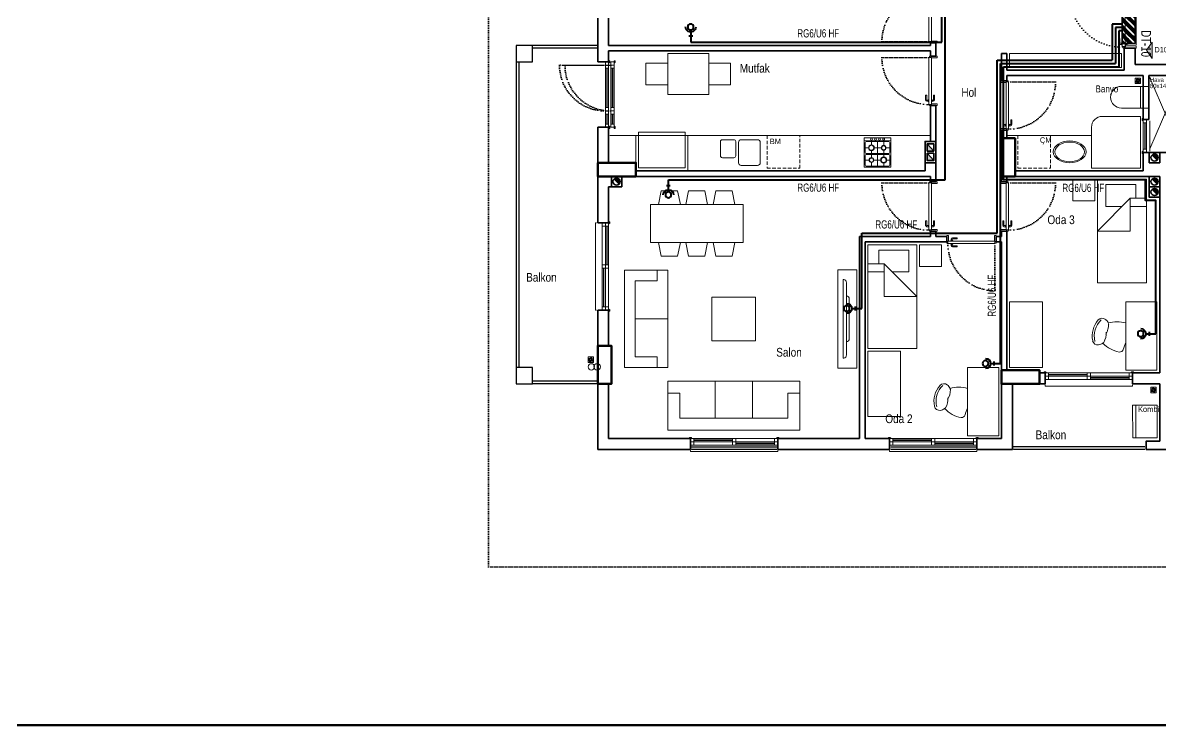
# Model space of a CAD drawing. Header units: millimetres. Extents: x 1852829 to 1882754, y -270850 to -231658.
# Drawn here: x 1863869 to 1865954, y -265194 to -263907 of the extents above; entities that cross this region are included whole.
import ezdxf
from ezdxf.enums import TextEntityAlignment as Align

# ---------------------------------------------------------------- set-up
doc = ezdxf.new("R2010")
doc.units = ezdxf.units.MM
for name, pattern in [('CONTINOUS', [0]), ('CONTINU', [0]), ('DOT', [0.25, 0, -0.25]), ('izdüşüm arka', [3.175, 0, -3.175]), ('izdüşüm ön', [9.525, 6.35, -3.175])]:
    doc.linetypes.add(name, pattern=pattern)
for name, color, linetype, lineweight in [('a_ba', 6, 'Continuous', 50), ('a_doğrama', 251, 'Continuous', 20), ('a_duvar', 251, 'Continuous', 35), ('a_görünüş', 32, 'Continuous', 25), ('a_görünüş_ince', 8, 'Continuous', 20), ('a_izdüşüm_arka', 251, 'izdüşüm arka', 30), ('a_izdüşüm_ön', 6, 'izdüşüm ön', 9), ('a_not_mahal', 253, 'Continuous', 5), ('a_not_misc', 144, 'Continuous', 5), ('a_not_text', 7, 'Continuous', 13), ('a_tefriş', 8, 'Continuous', 20), ('a_çerçeve_line', 7, 'Continuous', 50), ('Aydınlatma', 4, 'CONTINOUS', 35), ('m_yib', 65, 'Continuous', 20), ('Priz', 6, 'CONTINOUS', 40), ('Telefon', 2, 'CONTINOUS', 40), ('Tv', 3, 'CONTINOUS', 40)]:
    doc.layers.add(name, color=color, linetype=linetype, lineweight=lineweight)
doc.styles.add('Grupcad', font='arial.ttf', dxfattribs={"width": 0.7})
doc.styles.add('ROMANTUR', font='arial.ttf', dxfattribs={"width": 0.7})
doc.styles.get("Standard").update_dxf_attribs({"font": 'ARIALN.TTF'})

# ---------------------------------------------------------------- blocks, each defined once
blk = doc.blocks.new('M1')
at = {"layer": 'a_doğrama', "linetype": 'Continuous'}
for p, q in [((-24, 6), (-30, 6)), ((-30, 0), (-30, 6)), ((-24, 0), (-30, 0)), ((-24, 0), (-24, 6)), ((30, 6), (24, 6)), ((24, 6), (24, 0)), ((30, 0), (30, 6)), ((30, 0), (24, 0))]:
    blk.add_line(p, q, dxfattribs=at)
at = {"layer": 'a_doğrama'}
for p, q in [((24, 3.5), (-24, 3.5)), ((24, 2.5), (-24, 2.5))]:
    blk.add_line(p, q, dxfattribs=at)
for points in [[(-28, -1), (-28, 0), (-32, 0), (-32, -2), (-29, -2)], [(28, -1), (28, 0), (32, 0), (32, -2), (29, -2)]]:
    blk.add_lwpolyline(points, close=True, dxfattribs=at)
at = {"layer": 'a_görünüş_ince'}
for p, q in [((24, 6), (-24, 6)), ((-24, 0), (24, 0))]:
    blk.add_line(p, q, dxfattribs=at)
blk = doc.blocks.new('K1')
at = {"layer": 'a_doğrama', "color": 251}
for points in [[(-17.5, -2.5), (-22, -2.5), (-22, 0), (2, 0), (2, -4), (-17.5, -4), (-17.5, -2.5)], [(-27.5, -93.1), (-25, -93.1)], [(-17.5, -97.5), (-22, -97.5), (-22, -100), (2, -100), (2, -96), (-17.5, -96), (-17.5, -97.5)], [(-14.5, -93.1), (-17, -93.1)]]:
    blk.add_lwpolyline(points, dxfattribs=at)
blk.add_lwpolyline([(-18, -14), (-18, -4), (-18, -3), (-22.5, -3), (-22.5, -2.5), (-22.5, -2), (-24, -2), (-24, -2.5), (-24, -12.5), (-24, -88), (-24, -97.5), (-24, -98), (-22.5, -98), (-22.5, -97.5), (-22.5, -97), (-18, -97), (-18, -96), (-18, -86.5)], close=True, dxfattribs=at)
for points in [[(-25, -91.1), (-27.5, -91.1, -0.414214), (-28, -90.6), (-28, -82.1), (-30, -82.1), (-30, -90.6)], [(-17, -91.1), (-14.5, -91.1, 0.414214), (-14, -90.6), (-14, -82.1), (-12, -82.1), (-12, -90.6)], [(-24, -94.1), (-24.5, -94.1, -0.414214), (-25, -93.6), (-25, -90.6, -0.414214), (-24.5, -90.1), (-24, -90.1)], [(-18, -94.1), (-17.5, -94.1, 0.414214), (-17, -93.6), (-17, -90.6, 0.414214), (-17.5, -90.1), (-18, -90.1)]]:
    blk.add_lwpolyline(points, format="xyb", dxfattribs=at)
for centre, start, end in [((-27.5, -90.6), 180, 270), ((-14.5, -90.6), 270, 0)]:
    blk.add_arc(centre, 2.5, start, end, dxfattribs=at)
at = {"layer": 'a_görünüş_ince', "color": 251}
blk.add_line((2, -6), (2, -94), dxfattribs=at)
at = {"layer": 'a_izdüşüm_arka', "color": 251, "linetype": 'DOT', "ltscale": 20}
blk.add_line((-24, -2), (-120, -2), dxfattribs=at)
blk.add_arc((-24, -2), 96, 180, 270, dxfattribs=at)
blk = doc.blocks.new('K2')
at = {"layer": 'a_doğrama', "color": 251, "linetype": 'Continuous'}
for p, q in [((-13, 88.1), (-13, 1.9)), ((-13, 88.1), (-8.5, 88.1)), ((-12, 90), (-12, 88.1)), ((-12, 90), (-10, 90)), ((-8.5, 88.1), (-8.5, 1.9)), ((-13, 1.9), (-8.5, 1.9)), ((-12, 0), (-12, 1.9)), ((-12, 0), (-10, 0))]:
    blk.add_line(p, q, dxfattribs=at)
for points in [[(0, 90), (2, 90), (2, 87), (-8.5, 87)], [(0, 0), (2, 0), (2, 3), (-8.5, 3)]]:
    blk.add_lwpolyline(points, dxfattribs=at)
at = {"layer": 'a_doğrama', "color": 251}
for points in [[(-14, 80.1), (-16.5, 80.1, 0.414214), (-17, 79.6), (-17, 71.1), (-19, 71.1), (-19, 79.6)], [(-13, 83.1), (-13.5, 83.1, 0.414214), (-14, 82.6), (-14, 79.6, 0.414214), (-13.5, 79.1), (-13, 79.1)], [(-8.5, 83.1), (-8, 83.1, -0.414214), (-7.5, 82.6), (-7.5, 79.6, -0.414214), (-8, 79.1), (-8.5, 79.1)], [(-7.5, 80.1), (-5, 80.1, -0.414214), (-4.5, 79.6), (-4.5, 71.1), (-2.5, 71.1), (-2.5, 79.6)]]:
    blk.add_lwpolyline(points, format="xyb", dxfattribs=at)
for points in [[(-16.5, 82.1), (-14, 82.1)], [(-5, 82.1), (-7.5, 82.1)]]:
    blk.add_lwpolyline(points, dxfattribs=at)
for centre, start, end in [((-16.5, 79.6), 90, 180), ((-5, 79.6), 0, 90)]:
    blk.add_arc(centre, 2.5, start, end, dxfattribs=at)
at = {"layer": 'a_izdüşüm_arka', "color": 251}
blk.add_lwpolyline([(-99.2, 1.9), (-13, 1.9)], dxfattribs=at)
blk.add_arc((-13, 1.9), 86.2, 90, 180, dxfattribs=at)
blk = doc.blocks.new('klozet')
at = {"layer": 'a_tefriş'}
blk.add_line((20, 0), (-20, 0), dxfattribs=at)
for points in [[(-20, 0), (-20, -15), (20, -15), (20, 0)], [(-20, -50), (-20, -15)], [(20, -50), (20, -15)]]:
    blk.add_lwpolyline(points, dxfattribs=at)
blk.add_arc((0, -50), 20, 180, 360, dxfattribs=at)
blk = doc.blocks.new('kapı_120_c_blok')
at = {"layer": 'a_doğrama', "color": 251}
for points in [[(-2, 119), (-2, 122), (0, 122), (0, 118), (-1, 118), (-2, 119)], [(2.5, 114), (2.5, 96)], [(3.5, 114), (3.5, 96)], [(2.5, 84), (2.5, 12)], [(3.5, 84), (3.5, 12)], [(-2, 1), (-2, -2), (0, -2), (0, 2), (-1, 2), (-2, 1)]]:
    blk.add_lwpolyline(points, dxfattribs=at)
for points in [[(0, 114), (6, 114), (6, 120), (0, 120)], [(0, 90), (6, 90), (6, 96), (0, 96)], [(0, 84), (6, 84), (6, 90), (0, 90)], [(0, 6), (6, 6), (6, 12), (0, 12)], [(0, 0), (6, 0), (6, 6), (0, 6)]]:
    blk.add_lwpolyline(points, close=True, dxfattribs=at)
at = {"layer": 'a_görünüş_ince', "color": 251}
for points in [[(0, 114), (0, 96)], [(6, 114), (6, 96)], [(0, 84), (0, 12)], [(6, 84), (6, 12)]]:
    blk.add_lwpolyline(points, dxfattribs=at)
at = {"layer": 'a_izdüşüm_arka', "color": 251}
blk.add_lwpolyline([(6, 6), (90, 6)], dxfattribs=at)
blk.add_arc((6, 6), 84, 0, 90, dxfattribs=at)
blk = doc.blocks.new('160p')
at = {"layer": 'a_doğrama', "color": 251}
for points in [[(-6, -6), (-6, 0), (-12, 0), (-12, -6)], [(0, -6), (0, 0), (-6, 0), (-6, -6)], [(-6, -83), (-6, -77), (-12, -77), (-12, -83)], [(0, -83), (0, -77), (-6, -77), (-6, -83)], [(-6, -160), (-6, -154), (-12, -154), (-12, -160)], [(0, -160), (0, -154), (-6, -154), (-6, -160)]]:
    blk.add_lwpolyline(points, close=True, dxfattribs=at)
for points in [[(2, -1), (2, 2), (0, 2), (0, -2), (1, -2), (2, -1)], [(-9.5, -6), (-9.5, -77)], [(-8.5, -6), (-8.5, -77)], [(-3.5, -83), (-3.5, -154)], [(-2.5, -83), (-2.5, -154)], [(2, -159), (2, -162), (0, -162), (0, -158), (1, -158), (2, -159)]]:
    blk.add_lwpolyline(points, dxfattribs=at)
at = {"layer": 'a_görünüş_ince', "color": 251}
for points in [[(-22, -160), (-24, -160), (-24, 0), (-22, 0)], [(-12, -77), (-12, -6)], [(-6, -77), (-6, -6)], [(-6, -77), (-6, -6)], [(0, -77), (0, -6)], [(-12, -154), (-12, -83)], [(-6, -154), (-6, -83)], [(-6, -154), (-6, -83)], [(0, -154), (0, -83)]]:
    blk.add_lwpolyline(points, dxfattribs=at)
blk = doc.blocks.new('baca_şönt')
at = {"layer": 'a_duvar'}
h = blk.add_hatch(color=256, dxfattribs=at)
h.dxf.hatch_style = 1
h.paths.add_polyline_path([(21.5, -5), (21.5, -17), (35, -17)])
h.paths.add_polyline_path([(4, -5), (4, -17), (17.5, -17)])
for p, q in [((4, -5), (17.5, -17)), ((17.5, -5), (17.5, -17)), ((21.5, -5), (21.5, -17)), ((21.5, -5), (35, -17))]:
    blk.add_line(p, q, dxfattribs=at)
blk.add_lwpolyline([(0, -21), (39, -21), (39, -1), (0, -1)], close=True, dxfattribs=at)
for points in [[(17.5, -5), (4, -5), (4, -17), (17.5, -17)], [(21.5, -17), (35, -17), (35, -5), (21.5, -5)]]:
    blk.add_lwpolyline(points, dxfattribs=at)
blk = doc.blocks.new('baca_müstakil')
at = {"layer": 'a_duvar'}
h = blk.add_hatch(color=256, dxfattribs=at)
h.dxf.hatch_style = 1
h.paths.add_polyline_path([(4.9, -4.9, 0.198912), (3, -9.5, 0.668179), (14.1, -14.1)])
blk.add_line((4.9, -4.9), (14.1, -14.1), dxfattribs=at)
blk.add_lwpolyline([(0, -19), (19, -19), (19, 0), (0, 0)], close=True, dxfattribs=at)
blk.add_circle((9.5, -9.5), 6.5, dxfattribs=at)
blk = doc.blocks.new('A$C2A0A03CE')
at = {"layer": 'a_tefriş'}
for p, q in [((-54, -24.3), (-54, 24.3)), ((-54, 24.3), (0, 24.3)), ((-48.6, 24.3), (-48.6, -24.3)), ((-27, 22.5), (-45, 22.5)), ((-35.6, 22.5), (-35.6, 15.7)), ((-21.6, 22.5), (-3.6, 22.5)), ((-13.1, 22.5), (-13.1, 14.8)), ((0, -24.3), (0, 24.3)), ((-46.8, 20.7), (-46.8, -20.7)), ((-40, 11.2), (-46.8, 11.2)), ((-25.2, 0), (-46.8, 0)), ((-35.6, 6.8), (-35.6, -7.7)), ((-25.2, 11.2), (-31, 11.2)), ((-25.2, -20.7), (-25.2, 20.7)), ((-23.4, -20.7), (-23.4, 20.7)), ((-16.6, 11.2), (-23.4, 11.2)), ((-1.8, 0), (-23.4, 0)), ((-13.1, 7.7), (-13.1, -6.8)), ((-1.8, 11.2), (-9.4, 11.2)), ((-1.8, 20.7), (-1.8, -20.7)), ((-39.1, -11.3), (-46.8, -11.3)), ((-35.6, -14.9), (-35.6, -22.5)), ((-25.2, -11.3), (-31.9, -11.3)), ((-17.5, -11.3), (-23.4, -11.3)), ((-13.1, -15.7), (-13.1, -22.5)), ((-1.8, -11.3), (-8.5, -11.3)), ((-54, -24.3), (0, -24.3)), ((-45, -22.5), (-27, -22.5)), ((-3.6, -22.5), (-21.6, -22.5))]:
    blk.add_line(p, q, dxfattribs=at)
for centre, radius in [((-51.4, 11.2), 1.8), ((-51.4, 3.7), 1.8), ((-35.6, 11.2), 5.4), ((-35.6, 11.2), 4.5), ((-13.1, 11.2), 4.5), ((-13.1, 11.2), 3.6), ((-51.4, -3.5), 1.8), ((-51.4, -11.3), 1.8), ((-35.6, -11.3), 4.5), ((-35.6, -11.3), 3.6), ((-13.1, -11.3), 5.4), ((-13.1, -11.3), 4.5)]:
    blk.add_circle(centre, radius, dxfattribs=at)
for centre, start, end in [((-45, 20.7), 90, 180), ((-27, 20.7), 0, 90), ((-21.6, 20.7), 90, 180), ((-3.6, 20.7), 0, 90), ((-45, -20.7), 180, 270), ((-27, -20.7), 270, 0), ((-21.6, -20.7), 180, 270), ((-3.6, -20.7), 270, 0)]:
    blk.add_arc(centre, 1.8, start, end, dxfattribs=at)
blk = doc.blocks.new('tefriş_koltuk_242x90')
at = {"layer": 'a_tefriş'}
for p, q in [((-34, -22), (-34, -90)), ((34, -22), (34, -90)), ((-99, -68), (-121, -68)), ((99, -68), (121, -68))]:
    blk.add_line(p, q, dxfattribs=at)
for points in [[(-121, -90), (-121, 0), (121, 0), (121, -90), (-121, -90)], [(-99, -68), (-99, -22), (99, -22), (99, -68)]]:
    blk.add_lwpolyline(points, dxfattribs=at)
blk = doc.blocks.new('tefriş_koltuk_202x90')
at = {"layer": 'a_tefriş'}
for p, q in [((0, -90), (0, -22)), ((-79, -68), (-101, -68)), ((79, -68), (101, -68))]:
    blk.add_line(p, q, dxfattribs=at)
for points in [[(101, -90), (101, 0), (-101, 0), (-101, -90), (101, -90)], [(79, -68), (79, -22), (-79, -22), (-79, -68)]]:
    blk.add_lwpolyline(points, dxfattribs=at)
blk = doc.blocks.new('tefirş_tv')
at = {"layer": 'a_tefriş'}
for points in [[(60, 4), (60, 5, 0.414214), (55, 10), (-55, 10, 0.414214), (-60, 5), (-60, 4)], [(35, 10), (35, 10, 0.414214), (30, 15), (-30, 15, 0.414214), (-35, 10), (-35, 10)]]:
    blk.add_lwpolyline(points, format="xyb", close=True, dxfattribs=at)
blk = doc.blocks.new('tefriş_yatak tek')
at = {"layer": 'a_tefriş'}
for points in [[(0, -0.45), (-1.9, -0.45), (-1.9, 0.45), (0, 0.45)], [(-1.9, -0.5), (-1.5, -0.5), (-1.5, -0.9), (-1.9, -0.9)]]:
    blk.add_lwpolyline(points, close=True, dxfattribs=at)
for points in [[(-1.55, 0.45), (-1.55, 0.15), (-0.95, -0.45), (-0.95, 0.15), (-1.55, 0.15)], [(-1.4, 0.45), (-1.4, 0.15)], [(-1.4, 0), (-1.4, -0.3), (-1.8, -0.3), (-1.8, 0.25), (-1.55, 0.25)]]:
    blk.add_lwpolyline(points, dxfattribs=at)
blk = doc.blocks.new('tefriş_sandalye')
at = {"layer": 'a_tefriş'}
blk.add_line((0, -18), (0, 18), dxfattribs=at)
at = {"layer": 'a_tefriş', "extrusion": (0, 0, -1)}
for centre, major_axis, start_param, end_param in [((16, -34.3), (38.7, 38.7), 5.200723, 5.79406), ((48.7, 10.5), (13, -13), 2.7784, 3.245118), ((43.2, 17.3), (6.76, 6.76), 4.815914, 6.34704), ((16.9, -5.5), (28.8, 28.8), 6.26556, 7.321949), ((16.9, -5.5), (28.8, 28.8), 6.26556, 7.321949), ((17, -5.7), (31.4, -31.4), -1.506941, -0.587454), ((62.1, 15.1), (21.8, -21.8), 1.757107, 2.385975), ((62.1, 15.1), (21.8, -21.8), 1.757107, 2.385975), ((48.7, 10.5), (13, -13), 2.664537, 2.7784), ((48.7, 10.5), (13, -13), 2.664537, 2.7784), ((66.5, -1.2), (21.8, -21.8), 1.802816, 2.431683), ((66.5, -1.2), (21.8, -21.8), 1.802816, 2.431683), ((-154, -79.7), (117.3, -117.3), -1.166716, -1.087708), ((1.8, 18.5), (38.7, -38.7), -0.034473, 0.601946), ((52.6, -3.9), (13, -13), 1.410391, 1.524253), ((52.6, -3.9), (13, -13), 1.410391, 1.524253), ((52.6, -3.9), (13, 13), 2.514469, 2.981187), ((51.2, -12.6), (6.76, -6.76), -0.587454, 0.943672), ((11.1, -28.2), (4.99, -4.99), 0.687369, 2.053884)]:
    blk.add_ellipse(centre, major_axis=major_axis, ratio=1, start_param=start_param, end_param=end_param, dxfattribs=at)
blk = doc.blocks.new('tefriş_süzgeç')
at = {"layer": 'a_tefriş'}
for p, q in [((5, 0), (-5, 0)), ((-5, 0), (-5, -10)), ((5, -10), (5, 0)), ((-5, -10), (5, -10)), ((-3.6, -5.1), (-4.1, -5.1)), ((-2.6, -5.1), (-3.1, -5.1)), ((-2.5, -2.5), (-2.9, -2.2)), ((-2.6, -7.6), (-2.9, -7.9)), ((-2, -3.3), (-2.3, -3)), ((-1.9, -6.9), (-2.2, -7.2)), ((-1.6, -5.1), (-2.1, -5.1)), ((-1.2, -3.9), (-1.5, -3.6)), ((-1.2, -6.2), (-1.5, -6.5)), ((-0.2, -2.5), (-0.2, -2)), ((-0.1, -1.5), (-0.1, -1)), ((-0.1, -3), (-0.1, -3.5)), ((-0.1, -6.6), (-0.1, -7.1)), ((-0.1, -7.6), (-0.1, -8.1)), ((-0.1, -8.6), (-0.1, -9.1)), ((1, -4), (1.4, -3.6)), ((1.1, -6.2), (1.4, -6.5)), ((1.5, -5.1), (2, -5.1)), ((1.7, -3.3), (2.1, -2.9)), ((1.8, -6.9), (2.1, -7.2)), ((2.5, -2.5), (2.8, -2.2)), ((2.5, -5.1), (3, -5.1)), ((2.5, -7.5), (2.8, -7.9)), ((3.5, -5.1), (4, -5.1))]:
    blk.add_line(p, q, dxfattribs=at)
for centre, radius, start, end in [((-0.1, -5.1), 4.06, 134.2896, 180), ((-0.1, -5.1), 3.56, 134.2896, 180), ((-0.1, -5.1), 3.06, 180, 225), ((-0.1, -5.1), 4.06, 225, 270), ((-0.1, -5.1), 2.56, 180, 225), ((-0.1, -5.1), 3.56, 225, 270), ((-0.4, -4.4), 2.4, 84.5943, 143.2016), ((-0.1, -5.1), 2.06, 134.2896, 180), ((-0.1, -5), 2.44, 90.343, 138.1212), ((-0.1, -5.1), 1.56, 134.2896, 180), ((-0.1, -5.1), 2.06, 225, 270), ((-0.1, -5.1), 1.56, 225, 270), ((-0.1, -5.1), 4.06, 45, 90), ((-0.1, -5.1), 3.56, 45, 90), ((-0.1, -5.1), 2.06, 45, 90), ((-0.1, -5.1), 1.56, 45, 90), ((-0.1, -5.1), 2.56, 270, 315.7104), ((-0.1, -5.1), 3.06, 270, 315.7104), ((-0.1, -5.1), 1.56, 314.2896, 360), ((-0.1, -5.1), 2.06, 314.2896, 360), ((-0.1, -5.1), 2.56, 360, 45), ((-0.1, -5.1), 3.06, 360, 45), ((-0.1, -5.1), 3.56, 314.2896, 360), ((-0.1, -5.1), 4.06, 314.2896, 360)]:
    blk.add_arc(centre, radius, start, end, dxfattribs=at)
blk = doc.blocks.new('kombi')
at = {"layer": 'a_tefriş', "lineweight": 20}
for p, q in [((-4.8, 60), (40.2, 60)), ((-4.7, 0), (-4.8, 60)), ((1.3, 0), (1.2, 60)), ((40.2, 60), (40.3, 0)), ((69.2, 60), (69.2, 0)), ((114.2, 60), (69.2, 60)), ((108.2, 0), (108.2, 60)), ((114.2, 0), (114.2, 60)), ((40.3, 0), (-4.7, 0)), ((69.2, 0), (114.2, 0))]:
    blk.add_line(p, q, dxfattribs=at)
at = {"layer": 'a_not_mahal'}
for p in [(5, 47.3), (73.2, 47.3)]:
    blk.add_text('Kombi', height=10, dxfattribs=at).set_placement(p)
blk = doc.blocks.new('ZayıfAkımPanosu')
at = {"layer": 'Priz'}
h = blk.add_hatch(dxfattribs=at)
h.set_pattern_fill('GOST_GROUND', color=256)
h.set_pattern_definition([(45, (-1866208.597, 256590.195), (14.142135624, 0), [20]), (45, (-1866205.597, 256590.195), (14.142135624, 0), [20]), (45, (-1866202.597, 256590.195), (14.142135624, 0), [20])])
h.paths.add_polyline_path([(11.9, 41.5), (-11.9, 41.5), (-11.9, -41.5), (11.9, -41.5)])
at = {"layer": 'Aydınlatma', "color": 2, "linetype": 'CONTINU'}
blk.add_lwpolyline([(-11.9, 41.5), (11.9, 41.5), (11.9, -41.5), (-11.9, -41.5)], close=True, dxfattribs=at)
blk.add_lwpolyline([(-11.9, 41.5), (11.9, 41.5), (11.9, -41.5), (-11.9, -41.5)], close=True, dxfattribs=at)
blk.add_lwpolyline([(-11.9, 41.5), (11.9, 41.5), (11.9, -41.5), (-11.9, -41.5)], close=True, dxfattribs=at)
blk.add_lwpolyline([(-11.9, 41.5), (11.9, 41.5), (11.9, -41.5), (-11.9, -41.5)], close=True, dxfattribs=at)
blk.add_lwpolyline([(-11.9, 41.5), (11.9, 41.5), (11.9, -41.5), (-11.9, -41.5)], close=True, dxfattribs=at)
at = {"layer": 'Aydınlatma', "color": 6, "linetype": 'CONTINU'}
blk.add_lwpolyline([(-11.9, 41.5), (11.9, 41.5), (11.9, -41.5), (-11.9, -41.5)], close=True, dxfattribs=at)
blk = doc.blocks.new('Tv Prz')
at = {"layer": 'Tv', "linetype": 'CONTINU'}
for p, q in [((3.6, 11.4), (-3.7, 11.4)), ((0, 18.3), (0, 11.4)), ((0, 11.4), (0, 0))]:
    blk.add_line(p, q, dxfattribs=at)
blk.add_circle((0, 27.7), 5.4, dxfattribs=at)
blk.add_arc((0, 27.7), 9.4, 180.1856, 0.1856, dxfattribs=at)

msp = doc.modelspace()

# ---------------------------------------------------------------- hatches: boundary and pattern name
at = {"layer": 'a_not_misc'}
h = msp.add_hatch(color=256, dxfattribs=at)
h.dxf.hatch_style = 1
h.paths.add_polyline_path([(1865938.7, -263942.5), (1865928.7, -263957.5), (1865938.7, -263972.5)])

# ---------------------------------------------------------------- linework, layer by layer
at = {"layer": 'a_ba', "color": 253}
for points in [[(1865662.7, -264188.5), (1865687.7, -264188.5), (1865687.7, -264118.5), (1865662.7, -264118.5)], [(1864922.7, -264163.5), (1864922.7, -264188.5), (1864992.7, -264188.5), (1864992.7, -264163.5)], [(1864922.7, -264568.5), (1864947.7, -264568.5), (1864947.7, -264498.5), (1864922.7, -264498.5)], [(1865662.7, -264543.5), (1865662.7, -264568.5), (1865732.7, -264568.5), (1865732.7, -264543.5)]]:
    msp.add_lwpolyline(points, close=True, dxfattribs=at)
at = {"layer": 'a_duvar'}
for p, q in [((1864922.7, -263898.5), (1864922.7, -263978.5)), ((1864942.7, -263948.5), (1864942.7, -263898.5)), ((1865532.7, -263948.5), (1864942.7, -263948.5)), ((1865532.7, -263943.5), (1865532.7, -263948.5)), ((1865542.7, -263943.5), (1865542.7, -263968.5)), ((1865907.7, -263953.5), (1865887.7, -263953.5)), ((1865887.7, -263953.5), (1865907.7, -263953.5)), ((1865887.7, -263953.5), (1865887.7, -263993.7)), ((1865907.7, -263983.7), (1865907.7, -263953.5)), ((1865907.7, -263983.7), (1865907.7, -263953.5)), ((1864942.7, -263958.5), (1865532.7, -263958.5)), ((1864942.7, -263978.5), (1864942.7, -263958.5)), ((1865532.7, -263958.5), (1865532.7, -263968.5)), ((1865662.7, -263963.5), (1865662.7, -264013.5)), ((1865662.7, -263963.5), (1865672.7, -263963.5)), ((1865672.7, -263993.7), (1865672.7, -263963.5)), ((1865672.7, -263993.7), (1865887.7, -263993.7)), ((1866027.7, -263983.7), (1865907.7, -263983.7)), ((1865672.7, -264013.5), (1865672.7, -264003.5)), ((1865672.7, -264003.5), (1865922.7, -264003.5)), ((1865922.7, -264003.5), (1865922.7, -264084.5)), ((1865932.7, -264003.5), (1865992.7, -264003.5)), ((1865932.7, -264084.5), (1865932.7, -264003.5)), ((1865532.7, -264058.5), (1865532.7, -264124.5)), ((1865542.7, -264058.5), (1865542.7, -264198.5)), ((1864922.7, -264098.5), (1864922.7, -264273.5)), ((1864942.7, -264163.5), (1864942.7, -264098.5)), ((1865662.7, -264103.5), (1865662.7, -264198.5)), ((1865672.7, -264118.5), (1865672.7, -264103.5)), ((1865522.7, -264178.5), (1864992.7, -264178.5)), ((1865687.7, -264178.5), (1865922.7, -264178.5)), ((1864942.7, -264188.5), (1865532.7, -264188.5)), ((1865532.7, -264188.5), (1865532.7, -264198.5)), ((1865672.7, -264188.5), (1865952.7, -264188.5)), ((1865672.7, -264198.5), (1865672.7, -264188.5)), ((1865952.7, -264188.5), (1865952.7, -264548.5)), ((1864942.7, -264273.5), (1864942.7, -264207.5)), ((1865532.7, -264288.5), (1865532.7, -264298.5)), ((1865542.7, -264288.5), (1865542.7, -264298.5)), ((1865662.7, -264288.5), (1865662.7, -264298.5)), ((1865672.7, -264543.5), (1865672.7, -264288.5)), ((1865532.7, -264298.5), (1865402.7, -264298.5)), ((1865402.7, -264298.5), (1865402.7, -264668.5)), ((1865412.7, -264308.5), (1865562.7, -264308.5)), ((1865412.7, -264668.5), (1865412.7, -264308.5)), ((1865562.7, -264298.5), (1865542.7, -264298.5)), ((1865662.7, -264298.5), (1865652.7, -264298.5)), ((1865652.7, -264308.5), (1865662.7, -264308.5)), ((1865662.7, -264308.5), (1865662.7, -264668.5)), ((1864922.7, -264433.5), (1864922.7, -264548.5)), ((1864942.7, -264498.5), (1864942.7, -264433.5)), ((1865952.7, -264548.5), (1865902.7, -264548.5)), ((1864922.7, -264568.5), (1864922.7, -264688.5)), ((1864942.7, -264668.5), (1864942.7, -264568.5)), ((1865682.7, -264688.5), (1865682.7, -264568.5)), ((1865682.7, -264568.5), (1865732.7, -264568.5)), ((1865902.7, -264568.5), (1865952.7, -264568.5)), ((1865952.7, -264568.5), (1865952.7, -264673.5)), ((1865092.7, -264668.5), (1864942.7, -264668.5)), ((1865402.7, -264668.5), (1865252.7, -264668.5)), ((1865457.7, -264668.5), (1865412.7, -264668.5)), ((1865662.7, -264668.5), (1865617.7, -264668.5)), ((1864922.7, -264688.5), (1865092.7, -264688.5)), ((1865252.7, -264688.5), (1865457.7, -264688.5)), ((1865617.7, -264688.5), (1865682.7, -264688.5)), ((1865997.7, -264688.5), (1865927.7, -264688.5))]:
    msp.add_line(p, q, dxfattribs=at)
for points in [[(1865532.7, -263943.5), (1865542.7, -263943.5)], [(1865532.7, -263968.5), (1865542.7, -263968.5)], [(1864942.7, -263978.5), (1864922.7, -263978.5)], [(1865672.7, -264013.5), (1865662.7, -264013.5)], [(1865532.7, -264058.5), (1865542.7, -264058.5)], [(1864942.7, -264098.5), (1864922.7, -264098.5)], [(1865922.7, -264084.5), (1865932.7, -264084.5)], [(1865662.7, -264103.5), (1865672.7, -264103.5)], [(1865922.7, -264144.5), (1865922.7, -264178.5)], [(1866002.7, -264144.5), (1865922.7, -264144.5)], [(1865522.7, -264163.5), (1865522.7, -264178.5)], [(1865532.7, -264198.5), (1865542.7, -264198.5)], [(1865662.7, -264198.5), (1865672.7, -264198.5)], [(1864947.7, -264207.5), (1864942.7, -264207.5)], [(1864922.7, -264273.5), (1864942.7, -264273.5)], [(1865532.7, -264288.5), (1865542.7, -264288.5)], [(1865662.7, -264288.5), (1865672.7, -264288.5)], [(1865562.7, -264298.5), (1865562.7, -264308.5)], [(1865652.7, -264298.5), (1865652.7, -264308.5)], [(1864922.7, -264433.5), (1864942.7, -264433.5)], [(1865732.7, -264568.5), (1865742.7, -264568.5), (1865742.7, -264548.5), (1865732.7, -264548.5)], [(1865902.7, -264568.5), (1865902.7, -264548.5)], [(1865092.7, -264688.5), (1865092.7, -264668.5)], [(1865252.7, -264688.5), (1865252.7, -264668.5)], [(1865457.7, -264668.5), (1865457.7, -264688.5)], [(1865617.7, -264668.5), (1865617.7, -264688.5)], [(1865927.7, -264688.5), (1865927.7, -264673.5), (1865952.7, -264673.5)]]:
    msp.add_lwpolyline(points, dxfattribs=at)
at = {"layer": 'a_görünüş', "color": 251}
for points in [[(1864773.2, -263978.5), (1864803.2, -263978.5), (1864803.2, -263948.5), (1864773.2, -263948.5)], [(1864773.2, -264568.5), (1864803.2, -264568.5), (1864803.2, -264538.5), (1864773.2, -264538.5)]]:
    msp.add_lwpolyline(points, close=True, dxfattribs=at)
for points in [[(1864922.7, -263948.5), (1864803.2, -263948.5)], [(1864922.7, -263953.5), (1864803.2, -263953.5)], [(1864773.2, -263978.5), (1864773.2, -264538.5)], [(1864778.2, -263978.5), (1864778.2, -264538.5)], [(1864922.7, -264563.5), (1864803.2, -264563.5)], [(1864922.7, -264568.5), (1864803.2, -264568.5)], [(1865250.7, -264684.5), (1865094.7, -264684.5)], [(1865615.7, -264684.5), (1865459.7, -264684.5)], [(1865925.7, -264683.5), (1865684.7, -264683.5)], [(1865250.7, -264688.5), (1865094.7, -264688.5)], [(1865615.7, -264688.5), (1865459.7, -264688.5)], [(1865925.7, -264688.5), (1865684.7, -264688.5)]]:
    msp.add_lwpolyline(points, dxfattribs=at)
at = {"layer": 'a_görünüş_ince'}
msp.add_line((1865934.7, -264142.5), (1865934.7, -264086.5), dxfattribs=at)
at = {"layer": 'a_izdüşüm_arka'}
msp.add_lwpolyline([(1864722.7, -262453.5), (1867202.7, -262453.5), (1867202.7, -264903.5), (1864722.7, -264903.5)], close=True, dxfattribs=at)
at = {"layer": 'a_izdüşüm_ön', "color": 251}
for points in [[(1865233.2, -264113.5), (1865233.2, -264173.5), (1865293.2, -264173.5), (1865293.2, -264113.5)], [(1865692.7, -264173.5), (1865752.7, -264173.5), (1865752.7, -264113.5), (1865692.7, -264113.5)]]:
    msp.add_lwpolyline(points, close=True, dxfattribs=at)
at = {"layer": 'a_not_misc'}
msp.add_lwpolyline([(1865938.7, -263942.5), (1865928.7, -263957.5), (1865938.7, -263972.5), (1865938.7, -263942.5)], close=True, dxfattribs=at)
for points in [[(1865932.7, -264003.5), (1865990.7, -264137.9)], [(1865992.7, -264003.5), (1865934.7, -264137.9)]]:
    msp.add_lwpolyline(points, dxfattribs=at)
at = {"layer": 'a_tefriş'}
msp.add_line((1865530.7, -264113.5), (1864944.7, -264113.5), dxfattribs=at)
for points in [[(1865126.2, -264038.5), (1865126.2, -263963.5), (1865051.2, -263963.5), (1865051.2, -264038.5)], [(1865677.7, -263963.5), (1865882.7, -263963.5), (1865882.7, -263988.7), (1865677.7, -263988.7)], [(1865051.2, -264021), (1865051.2, -263981), (1865011.2, -263981), (1865011.2, -264021)], [(1865166.2, -264021), (1865126.2, -264021), (1865126.2, -263981), (1865166.2, -263981)], [(1865019.2, -264309.8), (1865189.2, -264309.8), (1865189.2, -264239.8), (1865019.2, -264239.8)], [(1865362.7, -264539.4), (1865397.7, -264539.4), (1865397.7, -264359.4), (1865362.7, -264359.4)], [(1865132.1, -264489.4), (1865212.1, -264489.4), (1865212.1, -264409.4), (1865132.1, -264409.4)], [(1865737.7, -264418.5), (1865677.7, -264418.5), (1865677.7, -264538.5), (1865737.7, -264538.5)], [(1865890.4, -264543.5), (1865947.7, -264543.5), (1865947.7, -264418.5), (1865890.4, -264418.5)], [(1865417.7, -264508.5), (1865477.7, -264508.5), (1865477.7, -264628.5), (1865417.7, -264628.5)], [(1865600.4, -264663.5), (1865657.7, -264663.5), (1865657.7, -264538.5), (1865600.4, -264538.5)]]:
    msp.add_lwpolyline(points, close=True, dxfattribs=at)
msp.add_lwpolyline([(1865917.7, -264173.5), (1865827.7, -264173.5), (1865827.7, -264098.5, -0.414214), (1865847.7, -264078.5), (1865917.7, -264078.5)], format="xyb", close=True, dxfattribs=at)
for points in [[(1864992.7, -264161.5), (1864992.7, -264113.5)], [(1864997.7, -264172.5), (1864997.7, -264107.5), (1865082.7, -264107.5), (1865082.7, -264172.5), (1864997.7, -264172.5), (1864997.7, -264113.5), (1865082.7, -264113.5)], [(1865087.7, -264113.5), (1865087.7, -264176.5)], [(1865672.7, -264113.5), (1865827.7, -264113.5)], [(1865074.2, -264239.8), (1865069.2, -264214.8), (1865039.2, -264214.8), (1865034.2, -264239.8)], [(1865124.2, -264239.8), (1865119.2, -264214.8), (1865089.2, -264214.8), (1865084.2, -264239.8)], [(1865174.2, -264239.8), (1865169.2, -264214.8), (1865139.2, -264214.8), (1865134.2, -264239.8)], [(1865074.2, -264309.8), (1865069.2, -264334.8), (1865039.2, -264334.8), (1865034.2, -264309.8)], [(1865124.2, -264309.8), (1865119.2, -264334.8), (1865089.2, -264334.8), (1865084.2, -264309.8)], [(1865174.2, -264309.8), (1865169.2, -264334.8), (1865139.2, -264334.8), (1865134.2, -264309.8)]]:
    msp.add_lwpolyline(points, dxfattribs=at)
for points in [[(1865147.7, -264150.7, 0.414214), (1865151.2, -264154.2), (1865172.2, -264154.2, 0.414214), (1865175.7, -264150.7), (1865175.7, -264124.8, 0.414214), (1865172.2, -264121.3), (1865151.2, -264121.3, 0.414214), (1865147.7, -264124.8), (1865147.7, -264150.7)], [(1865180.7, -264163.3, 0.414214), (1865185.7, -264168.3), (1865215.7, -264168.3, 0.414214), (1865220.7, -264163.3), (1865220.7, -264126.3, 0.414214), (1865215.7, -264121.3), (1865185.7, -264121.3, 0.414214), (1865180.7, -264126.3), (1865180.7, -264163.3)]]:
    msp.add_lwpolyline(points, format="xyb", dxfattribs=at)
for major_axis in [(30, 0), (27, 0)]:
    msp.add_ellipse((1865787.7, -264143.5), major_axis=major_axis, ratio=0.666667, dxfattribs=at)
at = {"layer": 'a_çerçeve_line'}
msp.add_lwpolyline([(1872123.9, -265193.7), (1872123.9, -262193.7), (1853005.4, -262193.7), (1853005.4, -265193.7)], close=True, dxfattribs=at)
at = {"layer": 'm_yib'}
for centre in [(1864911, -264537.4), (1864921.7, -264537.4)]:
    msp.add_circle(centre, 5.92, dxfattribs=at)
at = {"layer": 'Tv'}
for p, q in [((1865553.5, -263942.5), (1865553.5, -263849.5)), ((1865559.5, -264194.5), (1865559.5, -263855.5)), ((1865883.7, -263909.8), (1865865.7, -263909.8)), ((1865865.7, -263909.8), (1865865.7, -263975.5)), ((1865883.7, -263915.8), (1865871.7, -263915.8)), ((1865871.7, -263915.8), (1865871.7, -263981.5)), ((1865883.7, -263921.8), (1865877.7, -263921.8)), ((1865877.7, -263921.8), (1865877.7, -263987.5)), ((1865093.1, -263942.5), (1865553.5, -263942.5)), ((1865654.7, -263975.5), (1865865.7, -263975.5)), ((1865654.7, -264292.5), (1865654.7, -263975.5)), ((1865660.7, -263981.5), (1865871.7, -263981.5)), ((1865660.7, -264531.1), (1865660.7, -263981.5)), ((1865666.7, -263987.5), (1865877.7, -263987.5)), ((1865052.2, -264194.5), (1865559.5, -264194.5)), ((1865406.7, -264430.4), (1865406.7, -264292.5)), ((1865406.7, -264292.5), (1865654.7, -264292.5))]:
    msp.add_line(p, q, dxfattribs=at)
msp.add_lwpolyline([(1865945.5, -264476.6), (1865945.5, -264232.5), (1865926.5, -264232.5), (1865926.5, -264194.5), (1865666.7, -264194.5), (1865666.7, -263987.5)], dxfattribs=at)

# ---------------------------------------------------------------- block references
at = {"rotation": 180}
for p in [(1864942.7, -263978.5), (1864952.7, -263978.5)]:
    msp.add_blockref('kapı_120_c_blok', p, dxfattribs=at)
at = {"layer": 'a_doğrama', "rotation": 270}
msp.add_blockref('M1', (1865922.7, -264114.5), dxfattribs=at)
at = {"layer": 'a_duvar', "xscale": -1}
for name, p, rotation in [('baca_şönt', (1865543.7, -264163.5), 270), ('baca_müstakil', (1865933.7, -264144.5), 90), ('baca_müstakil', (1864947.7, -264188.5), 90), ('baca_müstakil', (1865933.7, -264188.5), 90), ('baca_müstakil', (1865933.7, -264207.5), 90), ('160p', (1864942.7, -264433.5), 180), ('160p', (1865902.7, -264548.5), 270), ('160p', (1865252.7, -264668.5), 270), ('160p', (1865617.7, -264668.5), 270)]:
    msp.add_blockref(name, p, dxfattribs=dict(at, rotation=rotation))
at = {"layer": 'a_duvar'}
msp.add_blockref('kombi', (1865907.9, -264667.2), dxfattribs=at)
at = {"layer": 'a_izdüşüm_arka', "ltscale": 5}
for name, p, rotation in [('K2', (1865542.7, -263943.5), 359.9992036878907), ('K1', (1865907.7, -263853.5), 359.9992036878907), ('K2', (1865662.7, -264013.5), 179.9992036878907), ('K2', (1865662.7, -264198.5), 179.9992036878906), ('K2', (1865652.7, -264298.5), 89.9992036878906)]:
    msp.add_blockref(name, p, dxfattribs=dict(at, rotation=rotation))
at = {"layer": 'a_izdüşüm_arka', "ltscale": 5, "xscale": -1, "rotation": 180.0007963121094}
for p in [(1865542.7, -263968.5), (1865542.7, -264198.5)]:
    msp.add_blockref('K2', p, dxfattribs=at)
at = {"layer": 'a_tefriş', "xscale": -1}
for p, rotation in [((1865907.7, -264013.5), 90), ((1865946.3, -264579.8), 270)]:
    msp.add_blockref('tefriş_süzgeç', p, dxfattribs=dict(at, rotation=rotation))
at = {"layer": 'a_tefriş', "color": 113, "xscale": -1}
for name, p, rotation in [('klozet', (1865932.7, -264043.5), 269.9992036605381), ('A$C2A0A03CE', (1865435.5, -264171.6), 89.99920367289552)]:
    msp.add_blockref(name, p, dxfattribs=dict(at, rotation=rotation))
at = {"layer": 'a_tefriş', "zscale": 100}
for p, xscale, yscale, rotation in [((1865883.7, -264383.5), 100, 100, 270), ((1865462.7, -264503.5), -100.0000000000011, 100.0000000000011, 90)]:
    msp.add_blockref('tefriş_yatak tek', p, dxfattribs=dict(at, xscale=xscale, yscale=yscale, rotation=rotation))
at = {"layer": 'a_tefriş', "lineweight": -3, "extrusion": (-1.39694e-31, 2.24181e-16, -1), "xscale": 0.8823529411764706, "yscale": 0.8823529411764706, "zscale": -0.8823529411764706, "rotation": 270}
msp.add_blockref('tefriş_koltuk_202x90', (-1864971.7, -264449.4), dxfattribs=at)
at = {"layer": 'a_tefriş', "extrusion": (0, 0, -1), "xscale": 1.2, "rotation": 89.99999833220615}
msp.add_blockref('tefirş_tv', (-1865368.7, -264449.4), dxfattribs=at)
at = {"layer": 'a_tefriş', "xscale": -1}
for p in [(1865890.4, -264475), (1865600.4, -264595)]:
    msp.add_blockref('tefriş_sandalye', p, dxfattribs=at)
at = {"layer": 'a_tefriş'}
msp.add_blockref('tefriş_süzgeç', (1864910.1, -264519.2), dxfattribs=at)
at = {"layer": 'a_tefriş', "rotation": 180}
msp.add_blockref('tefriş_koltuk_242x90', (1865172.1, -264653.5), dxfattribs=at)
at = {"layer": 'Priz', "xscale": -1}
msp.add_blockref('ZayıfAkımPanosu', (1865895.6, -263903.5), dxfattribs=at)
at = {"layer": 'Tv', "linetype": 'CONTINU', "xscale": -1}
msp.add_blockref('Tv Prz', (1865093.1, -263942.5), dxfattribs=at)
for p, rotation in [((1865052.2, -264194.5), 180), ((1865406.7, -264430.4), 90), ((1865945.5, -264476.6), 90), ((1865661, -264531.1), 90)]:
    msp.add_blockref('Tv Prz', p, dxfattribs=dict(at, rotation=rotation))

# ---------------------------------------------------------------- texts
at = {"layer": 'a_not_mahal'}
for s, height, p in [('Mutfak', 16, (1865183.1, -263998.3)), ('Hol', 16, (1865589.2, -264042.6)), ('Banyo', 12.8, (1865835.1, -264034.6)), ('BM', 10, (1865237.9, -264129.3)), ('ÇM', 10, (1865733.1, -264126.9)), ('Oda 3', 16, (1865747, -264275.8)), ('Balkon', 16, (1864791.5, -264381.3)), ('Salon', 16, (1865249.9, -264518.6)), ('Oda 2', 16, (1865449.8, -264640.3)), ('Balkon', 16, (1865725.3, -264669.8))]:
    msp.add_text(s, height=height, dxfattribs=at).set_placement(p)
at = {"layer": 'a_not_text'}
for s, height, p in [('D10', 10, (1865942.8, -263961.3)), ('Hava Bacası', 8, (1865934.7, -264015.5)), ('60x140 cm', 8, (1865934.7, -264026.8))]:
    msp.add_text(s, height=height, dxfattribs=at).set_placement(p)
at = {"layer": 'Aydınlatma', "linetype": 'CONTINU', "style": 'ROMANTUR', "width": 0.7}
msp.add_text('DT-10', height=18, rotation=270, dxfattribs=at).set_placement((1865927.8, -263945.2), align=Align.MIDDLE_CENTER)
at = {"layer": 'Telefon', "color": 4, "linetype": 'CONTINU', "style": 'Grupcad', "width": 0.7}
for p in [(1865288.6, -263926.4), (1865288.6, -264209), (1865774.4, -264209.4), (1865431.6, -264276.4)]:
    msp.add_text('RG6/U6 HF', height=15, dxfattribs=at).set_placement(p, align=Align.MIDDLE_LEFT)
msp.add_text('RG6/U6 HF', height=15, rotation=90, dxfattribs=at).set_placement((1865645.1, -264445.3), align=Align.MIDDLE_LEFT)

doc.saveas('drawing.dxf')
